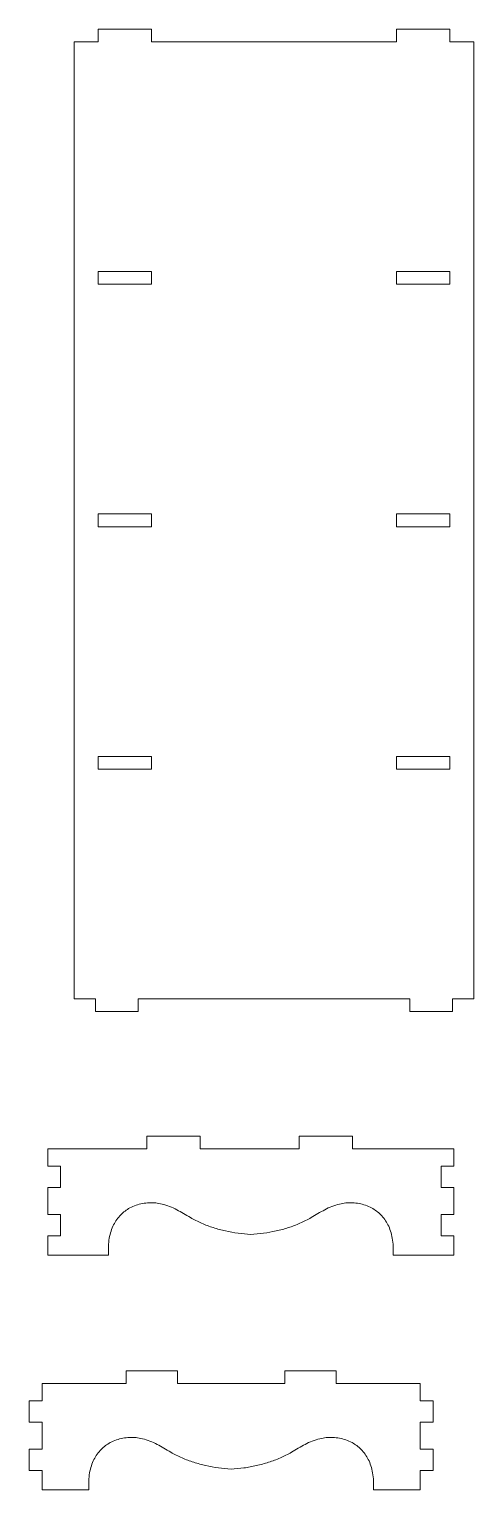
# Model space of a CAD drawing. Header units: millimetres. Extents: x -1055 to 1596, y -976 to 1493.
# Drawn here: x 188 to 606, y -925 to 448 of the extents above; entities that cross this region are included whole.
import ezdxf

# ---------------------------------------------------------------- set-up
doc = ezdxf.new("R2010")
doc.units = ezdxf.units.MM

msp = doc.modelspace()

# ---------------------------------------------------------------- linework, layer by layer
at = {"color": 7, "linetype": 'Continuous', "lineweight": 15}
for p, q in [((302.9, 448.5), (252.9, 448.5)), ((252.9, 448.5), (252.9, 436.5)), ((302.9, 436.5), (302.9, 448.5)), ((533.6, 448.5), (533.6, 436.5)), ((583.6, 448.5), (533.6, 448.5)), ((583.6, 436.5), (583.6, 448.5)), ((230.2, 436.5), (230.2, -463.5)), ((230.2, 436.5), (252.9, 436.5)), ((302.9, 436.5), (533.6, 436.5)), ((583.6, 436.5), (606.2, 436.5)), ((606.2, 436.5), (606.2, -463.5)), ((252.9, 220.5), (302.9, 220.5)), ((252.9, 208.5), (252.9, 220.5)), ((302.9, 220.5), (302.9, 208.5)), ((533.6, 220.5), (583.6, 220.5)), ((533.6, 208.5), (533.6, 220.5)), ((583.6, 220.5), (583.6, 208.5)), ((302.9, 208.5), (252.9, 208.5)), ((583.6, 208.5), (533.6, 208.5)), ((252.9, -19.5), (252.9, -7.5)), ((252.9, -7.5), (302.9, -7.5)), ((302.9, -7.5), (302.9, -19.5)), ((533.6, -19.5), (533.6, -7.5)), ((533.6, -7.5), (583.6, -7.5)), ((583.6, -7.5), (583.6, -19.5)), ((302.9, -19.5), (252.9, -19.5)), ((583.6, -19.5), (533.6, -19.5)), ((252.9, -247.5), (252.9, -235.5)), ((252.9, -235.5), (302.9, -235.5)), ((302.9, -235.5), (302.9, -247.5)), ((533.6, -247.5), (533.6, -235.5)), ((533.6, -235.5), (583.6, -235.5)), ((583.6, -235.5), (583.6, -247.5)), ((302.9, -247.5), (252.9, -247.5)), ((583.6, -247.5), (533.6, -247.5)), ((230.2, -463.5), (250.4, -463.5)), ((250.4, -475.5), (250.4, -463.5)), ((290.4, -475.5), (290.4, -463.5)), ((290.4, -463.5), (546, -463.5)), ((546, -475.5), (546, -463.5)), ((586.1, -475.5), (586.1, -463.5)), ((586.1, -463.5), (606.2, -463.5)), ((250.4, -475.5), (290.4, -475.5)), ((546, -475.5), (586.1, -475.5)), ((298.7, -604.7), (298.7, -592.7)), ((298.7, -592.7), (348.7, -592.7)), ((348.7, -604.7), (348.7, -592.7)), ((442, -604.7), (442, -592.7)), ((442, -592.7), (492, -592.7)), ((492, -604.7), (492, -592.7)), ((205.4, -621), (205.4, -604.7)), ((298.7, -604.7), (205.4, -604.7)), ((442, -604.7), (348.7, -604.7)), ((587.4, -604.7), (492, -604.7)), ((587.4, -621), (587.4, -604.7)), ((217.4, -621), (205.4, -621)), ((217.4, -641), (217.4, -621)), ((575.4, -621), (587.4, -621)), ((575.4, -621), (575.4, -641)), ((205.4, -666.5), (205.4, -641)), ((217.4, -641), (205.4, -641)), ((575.4, -641), (587.4, -641)), ((587.4, -666.5), (587.4, -641)), ((217.4, -666.5), (205.4, -666.5)), ((217.4, -686.5), (217.4, -666.5)), ((575.4, -666.5), (587.4, -666.5)), ((575.4, -666.5), (575.4, -686.5)), ((205.4, -704.7), (205.4, -686.5)), ((217.4, -686.5), (205.4, -686.5)), ((575.4, -686.5), (587.4, -686.5)), ((587.4, -704.7), (587.4, -686.5)), ((262.5, -704.7), (205.4, -704.7)), ((587.4, -704.7), (530.3, -704.7)), ((279.1, -813.4), (279.1, -825.4)), ((327.3, -813.4), (279.1, -813.4)), ((327.3, -825.4), (327.3, -813.4)), ((428.5, -813.4), (428.5, -825.4)), ((476.8, -813.4), (428.5, -813.4)), ((476.8, -825.4), (476.8, -813.4)), ((200, -841.8), (200, -825.4)), ((279.1, -825.4), (200, -825.4)), ((428.5, -825.4), (327.3, -825.4)), ((555.8, -825.4), (476.8, -825.4)), ((555.8, -841.8), (555.8, -825.4)), ((187.9, -841.8), (187.9, -861.8)), ((200, -841.8), (187.9, -841.8)), ((567.9, -841.8), (555.8, -841.8)), ((567.9, -861.8), (567.9, -841.8)), ((187.9, -861.8), (200, -861.8)), ((200, -887.3), (200, -861.8)), ((555.8, -861.8), (567.9, -861.8)), ((555.8, -887.3), (555.8, -861.8)), ((187.9, -887.3), (187.9, -907.3)), ((200, -887.3), (187.9, -887.3)), ((567.9, -887.3), (555.8, -887.3)), ((567.9, -907.3), (567.9, -887.3)), ((187.9, -907.3), (200, -907.3)), ((200, -925.4), (200, -907.3)), ((555.8, -907.3), (567.9, -907.3)), ((555.8, -925.4), (555.8, -907.3)), ((244, -925.4), (200, -925.4)), ((555.8, -925.4), (511.8, -925.4))]:
    msp.add_line(p, q, dxfattribs=at)
for points, knots in [([(396.4, -685.3), (392.4, -684.9), (384.4, -684.3), (372.6, -682.1), (361.1, -679), (350.1, -674.9), (340.8, -670.2), (333.2, -665.6), (326.8, -661.9), (320.1, -658.7), (313.4, -656.5), (306.9, -655.5), (300.7, -655.3), (294.5, -656), (288.4, -657.6), (282.9, -660), (278, -663.1), (273.9, -666.7), (270.2, -671), (267.2, -676.2), (264.7, -682.1), (263.1, -688.9), (262.2, -696.5), (262.4, -701.9), (262.5, -704.7)], [0, 0, 0, 0, 0.070135, 0.139696, 0.208706, 0.277352, 0.346011, 0.38909, 0.432135, 0.475106, 0.518504, 0.554031, 0.590082, 0.62643, 0.662957, 0.699715, 0.730732, 0.76242, 0.795236, 0.829775, 0.866738, 0.906896, 0.95105, 1, 1, 1, 1]), ([(530.3, -704.7), (530.4, -701.9), (530.6, -696.5), (529.7, -688.9), (528.1, -682.1), (525.7, -676.2), (522.6, -671), (518.9, -666.7), (514.8, -663.1), (509.9, -660), (504.4, -657.6), (498.3, -656), (492.1, -655.3), (485.9, -655.5), (479.4, -656.5), (472.7, -658.7), (466, -661.9), (459.6, -665.6), (452, -670.2), (442.7, -674.9), (431.7, -679), (420.2, -682.1), (408.4, -684.3), (400.4, -684.9), (396.4, -685.3)], [0, 0, 0, 0, 0.04895, 0.093104, 0.133262, 0.170225, 0.204764, 0.23758, 0.269268, 0.300285, 0.337042, 0.373569, 0.409918, 0.445969, 0.481496, 0.524894, 0.567865, 0.61091, 0.653989, 0.722648, 0.791295, 0.860304, 0.929865, 1, 1, 1, 1]), ([(377.9, -906), (373.9, -905.7), (365.9, -905), (354.1, -902.8), (342.7, -899.7), (331.6, -895.6), (322.3, -890.9), (314.7, -886.3), (308.3, -882.6), (301.6, -879.4), (294.9, -877.3), (288.4, -876.2), (282.2, -876.1), (276, -876.7), (269.9, -878.3), (264.4, -880.7), (259.6, -883.8), (255.4, -887.4), (251.7, -891.8), (248.7, -896.9), (246.2, -902.9), (244.6, -909.6), (243.7, -917.2), (243.9, -922.6), (244, -925.4)], [0, 0, 0, 0, 0.070135, 0.139696, 0.208705, 0.277352, 0.346011, 0.38909, 0.432135, 0.475106, 0.518504, 0.554031, 0.590082, 0.626431, 0.662957, 0.699715, 0.730732, 0.76242, 0.795236, 0.829775, 0.866738, 0.906896, 0.95105, 1, 1, 1, 1]), ([(511.8, -925.4), (511.9, -922.6), (512.1, -917.2), (511.2, -909.6), (509.6, -902.9), (507.2, -896.9), (504.1, -891.8), (500.4, -887.4), (496.3, -883.8), (491.4, -880.7), (485.9, -878.3), (479.8, -876.7), (473.6, -876.1), (467.4, -876.2), (460.9, -877.3), (454.2, -879.4), (447.5, -882.6), (441.1, -886.3), (433.5, -890.9), (424.3, -895.6), (413.2, -899.7), (401.7, -902.8), (389.9, -905), (381.9, -905.7), (377.9, -906)], [0, 0, 0, 0, 0.0489504, 0.0931043, 0.1332624, 0.1702253, 0.2047641, 0.2375802, 0.2692676, 0.300285, 0.3370425, 0.3735694, 0.4099184, 0.4459692, 0.481496, 0.5248941, 0.5678653, 0.6109103, 0.653989, 0.7226482, 0.7912945, 0.8603044, 0.9298651, 1, 1, 1, 1])]:
    msp.add_open_spline(points, degree=3, knots=knots, dxfattribs=at)

doc.saveas('drawing.dxf')
